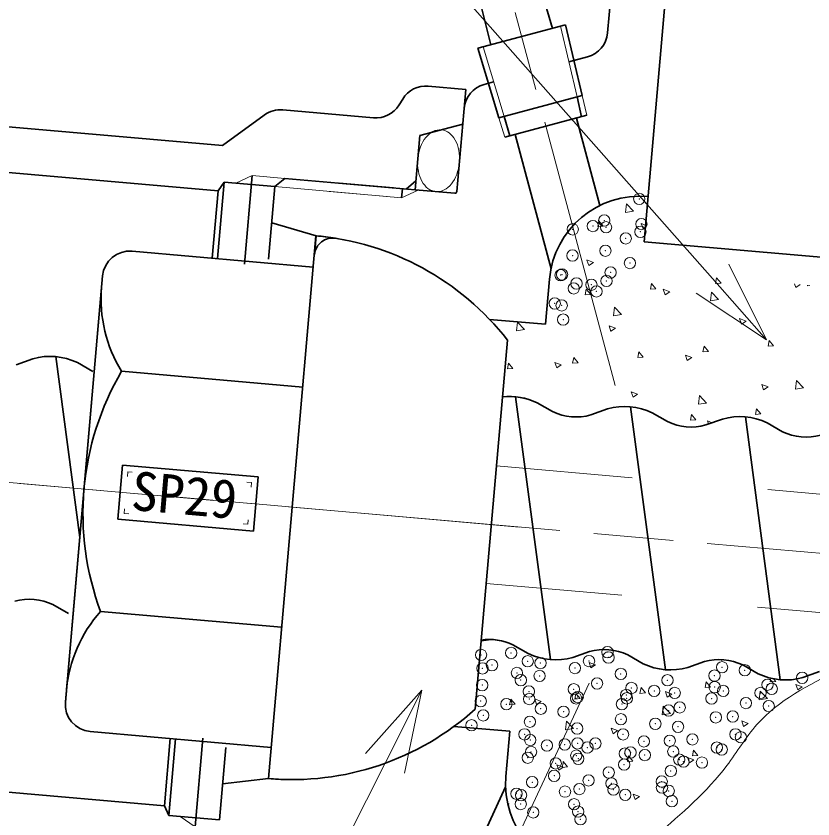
# Model space of a CAD drawing. Units: millimetres at full size, sheet at 1:2.5; details may follow other scales. Extents: x 1511 to 3191, y -1791 to -588.
# Drawn here: x 2013.4 to 2101.1, y -978.9 to -890.5 of the extents above; entities that cross this region are included whole.
import ezdxf
from ezdxf.enums import TextEntityAlignment as Align

# ---------------------------------------------------------------- set-up
doc = ezdxf.new("R2010")
doc.units = ezdxf.units.MM
doc.header["$LTSCALE"] = 2.5
doc.header["$PDMODE"] = 32
doc.header["$PDSIZE"] = 1.25
for name, pattern in [('CHAIN', [18.5, 12, -1.5, 3.5, -1.5]), ('CHAIN_DOUBLE_DASH', [23.5, 12, -1.5, 3.5, -1.5, 3.5, -1.5]), ('DASHED_SPACED', [12, 6, -6])]:
    doc.linetypes.add(name, pattern=pattern)
for name, color, linetype, lineweight in [('0_2', 7, 'Continuous', 13), ('1 外形線', 7, 'Continuous', 35), ('2 細線', 3, 'Continuous', 20), ('3 隠れ線', 2, 'DASHED_SPACED', 18), ('4 中心線', 1, 'CHAIN', 18), ('5 想像線', 6, 'CHAIN_DOUBLE_DASH', 18), ('6 寸法線', 4, 'Continuous', 18)]:
    doc.layers.add(name, color=color, linetype=linetype, lineweight=lineweight)
doc.styles.add('ＭＳ ゴシック', font='')
doc.styles.get('ＭＳ ゴシック').set_extended_font_data('MS Gothic')

msp = doc.modelspace()

# ---------------------------------------------------------------- linework, layer by layer
at = {"layer": '0_2'}
for p, q in [((2095.976, -926.138), (2091.828, -917.795)), ((2095.976, -926.138), (2090.02, -919.391)), ((2088.212, -920.987), (2095.976, -926.138)), ((2058.02, -964.731), (2051.82, -971.686)), ((2058.02, -964.731), (2053.974, -972.77)), ((2056.128, -973.855), (2058.02, -964.731))]:
    msp.add_line(p, q, dxfattribs=at)
at = {"layer": '1 外形線'}
for p, q in [((2082.479, -915.333), (2095.654, -764.746)), ((2078.468, -892.339), (2080.816, -865.502)), ((2072.399, -891.837), (2070.469, -885.107)), ((2065.637, -893.649), (2063.944, -886.856)), ((2064.198, -894.034), (2073.838, -891.451)), ((2075.667, -899.243), (2073.838, -891.451)), ((2066.51, -901.697), (2064.198, -894.034)), ((2074.198, -895.527), (2076.255, -894.976)), ((2036.082, -904.753), (1939.645, -896.316)), ((2062.866, -898.564), (2058.736, -898.202)), ((2064.895, -898.02), (2065.924, -897.744)), ((2062.866, -898.564), (2061.881, -909.821)), ((2066.51, -901.697), (2075.667, -899.243)), ((2055.918, -899.62), (2055.518, -900.271)), ((2075.106, -899.394), (2075.616, -901.566)), ((2052.701, -901.689), (2042.72, -900.816)), ((2035.611, -909.731), (1944.138, -901.728)), ((2040.687, -901.384), (2036.082, -904.753)), ((2067.071, -901.547), (2067.716, -903.683)), ((2067.155, -903.833), (2076.177, -901.415)), ((2077.626, -911.346), (2075.047, -901.718)), ((2062.532, -902.375), (2057.804, -903.642)), ((2057.804, -903.642), (2057.281, -909.619)), ((2072.246, -918.312), (2068.285, -903.53)), ((2039.349, -908.05), (2038.497, -917.796)), ((2036.274, -908.785), (2035.538, -917.189)), ((2036.274, -908.785), (2035.611, -909.731)), ((2041.852, -909.273), (2036.274, -908.785)), ((2041.852, -909.273), (2042.936, -908.364)), ((2057.281, -909.619), (2042.936, -908.364)), ((2054.89, -909.41), (2048.913, -908.887)), ((2057.368, -908.623), (2056.285, -909.532)), ((2035.611, -909.731), (2034.963, -917.139)), ((2041.852, -909.273), (2041.155, -917.242)), ((2055.886, -909.497), (2055.799, -910.493)), ((2057.281, -909.619), (2061.664, -910.002)), ((2046.398, -914.69), (2041.504, -913.258)), ((2046.368, -914.687), (2041.139, -974.459)), ((2046.398, -914.69), (2046.217, -916.753)), ((2082.479, -915.333), (2202.023, -925.787)), ((2046.068, -918.124), (2026.144, -916.381)), ((2022.894, -919.108), (2018.789, -966.029)), ((2022.893, -919.106), (2018.79, -966.027)), ((2071.645, -924.427), (2072.081, -919.446)), ((2071.645, -924.427), (2065.482, -923.888)), ((2067.447, -926.172), (2063.892, -966.809)), ((2015.2, -928.221), (2013.366, -928.879)), ((2017.73, -927.991), (2020.374, -947.911)), ((2021.805, -929.618), (2020.114, -928.651)), ((2044.911, -931.348), (2024.987, -929.605)), ((2068.338, -932.433), (2072.178, -961.364)), ((2072.412, -934.045), (2070.721, -933.078)), ((2072.412, -934.046), (2070.721, -933.079)), ((2072.412, -934.046), (2070.721, -933.079)), ((2080.988, -933.526), (2084.83, -962.471)), ((2080.988, -933.526), (2084.83, -962.471)), ((2078.458, -933.755), (2076.625, -934.414)), ((2078.458, -933.755), (2076.625, -934.414)), ((2085.064, -935.153), (2083.373, -934.185)), ((2085.064, -935.153), (2083.373, -934.185)), ((2085.064, -935.152), (2083.373, -934.185)), ((2091.11, -934.862), (2089.277, -935.521)), ((2091.11, -934.862), (2089.277, -935.521)), ((2093.64, -934.633), (2097.482, -963.578)), ((2093.64, -934.633), (2097.482, -963.578)), ((2097.716, -936.259), (2096.025, -935.292)), ((2097.716, -936.259), (2096.025, -935.292)), ((2097.716, -936.259), (2096.025, -935.292)), ((2025.087, -939.928), (2024.564, -945.905)), ((2040.03, -941.236), (2025.087, -939.928)), ((2040.03, -941.236), (2039.507, -947.213)), ((2039.507, -947.213), (2024.564, -945.905)), ((2019.12, -956.271), (2017.429, -955.304)), ((2042.597, -957.797), (2022.673, -956.054)), ((2069.727, -960.699), (2068.036, -959.732)), ((2069.727, -960.699), (2068.036, -959.732)), ((2076.474, -960.47), (2074.641, -961.129)), ((2076.474, -960.47), (2074.641, -961.129)), ((2082.378, -961.806), (2080.687, -960.838)), ((2082.378, -961.806), (2080.687, -960.839)), ((2089.126, -961.577), (2087.293, -962.236)), ((2089.126, -961.577), (2087.293, -962.236)), ((2095.03, -962.913), (2093.339, -961.945)), ((2095.03, -962.913), (2093.339, -961.945)), ((2101.778, -962.684), (2099.945, -963.343)), ((2067.723, -969.256), (2061.56, -968.717)), ((2029.685, -977.472), (1938.212, -969.469)), ((2041.44, -971.022), (2021.516, -969.279)), ((2067.287, -974.237), (2067.723, -969.256)), ((2029.685, -977.472), (2030.335, -970.037)), ((2030.173, -978.518), (2030.91, -970.087)), ((2033.074, -979.776), (2033.929, -970.003)), ((2036.449, -971.037), (2035.751, -979.006)), ((2041.168, -974.461), (2036.1, -975.022)), ((2067.253, -975.382), (2060.785, -989.252)), ((2030.173, -978.518), (2029.685, -977.472)), ((2035.751, -979.006), (2030.173, -978.518))]:
    msp.add_line(p, q, dxfattribs=at)
for centre, radius, start, end in [((2075.479, -892.078), 3, 285, 355), ((2058.474, -901.191), 3, 85, 148.43495), ((2065.671, -900.918), 3, 105, 175), ((2042.458, -903.805), 3, 85, 126.18593), ((2052.962, -898.701), 3, 265, 328.43495), ((2061.682, -909.803), 0.2, 265, 355), ((2082.043, -920.318), 10, 85, 175), ((2048.209, -916.928), 2, 80.90396, 175), ((2043.754, -944.573), 30, 37.83343, 85), ((2043.783, -944.575), 30, 80.90396, 85), ((2025.882, -919.369), 3, 85, 175), ((2037.725, -921.685), 15, 175, 211.8699), ((2017.086, -934.962), 7, 64.36613, 105.63387), ((2051.595, -945.259), 30.871, 149.53143, 175), ((2067.693, -939.389), 7, 64.36613, 96.50826), ((2067.693, -939.39), 7, 64.36613, 96.26185), ((2067.693, -939.39), 7, 64.36613, 96.26185), ((2080.345, -940.496), 7, 64.36613, 105.63387), ((2080.345, -940.496), 7, 64.36613, 105.63387), ((2080.345, -940.496), 7, 64.36613, 105.63387), ((2075.008, -928.636), 6, 244.36789, 285.63395), ((2075.008, -928.636), 6, 244.36789, 285.63395), ((2092.996, -941.603), 7, 64.36613, 105.63387), ((2092.996, -941.603), 7, 64.36613, 105.63387), ((2092.996, -941.603), 7, 64.36613, 105.63387), ((2087.66, -929.743), 6, 244.36789, 285.63395), ((2087.66, -929.743), 6, 244.36789, 285.63395), ((2100.311, -930.85), 6, 244.36789, 285.63395), ((2051.595, -945.259), 30.871, 175, 200.46857), ((2014.833, -960.713), 6, 64.36605, 105.6363), ((2033.843, -966.066), 15, 138.1301, 175), ((2065.44, -965.141), 6, 64.36605, 98.45925), ((2065.44, -965.141), 6, 64.36605, 98.16965), ((2065.44, -965.141), 6, 64.36605, 98.16965), ((2078.092, -966.248), 6, 64.36605, 105.6363), ((2078.092, -966.248), 6, 64.36605, 105.6363), ((2078.092, -966.248), 6, 64.36605, 105.6363), ((2072.755, -954.388), 7, 244.36613, 285.63387), ((2072.755, -954.388), 7, 244.36613, 285.63387), ((2085.407, -955.495), 7, 244.36613, 285.63387), ((2085.407, -955.495), 7, 244.36613, 285.63387), ((2090.743, -967.355), 6, 64.36605, 105.6363), ((2090.743, -967.355), 6, 64.36605, 105.6363), ((2090.743, -967.355), 6, 64.36605, 105.6363), ((2098.058, -956.602), 7, 244.36613, 285.63387), ((2098.058, -956.602), 7, 244.36613, 285.63387), ((2021.777, -966.29), 3, 175, 265), ((2043.754, -944.573), 30, 265, 312.16657), ((2077.249, -975.108), 10, 175, 265), ((2043.783, -944.575), 30, 265, 269.09604)]:
    msp.add_arc(centre, radius, start, end, dxfattribs=at)
at = {"layer": '2 細線'}
for p, q in [((2075.106, -899.394), (2073.277, -891.602)), ((2067.071, -901.547), (2064.759, -893.884)), ((2075.667, -899.243), (2076.177, -901.415)), ((2066.51, -901.697), (2067.155, -903.833)), ((2039.349, -908.05), (2037.537, -908.895)), ((2042.936, -908.364), (2039.349, -908.05)), ((2055.799, -910.493), (2041.852, -909.273)), ((2054.228, -910.356), (2047.83, -909.796)), ((2055.799, -910.493), (2057.612, -909.648)), ((2080.451, -912.102), (2080.562, -911.152)), ((2081.341, -911.963), (2080.562, -911.152)), ((2081.341, -911.963), (2080.452, -912.101)), ((2077.402, -913.677), (2077.518, -913.05)), ((2078, -913.624), (2077.518, -913.049)), ((2082.375, -913.928), (2082.172, -913.324)), ((2082.639, -913.502), (2082.173, -913.323)), ((2078, -913.624), (2077.402, -913.676)), ((2082.616, -913.765), (2082.376, -913.927)), ((2076.406, -917.954), (2076.203, -917.35)), ((2076.904, -917.618), (2076.204, -917.349)), ((2076.904, -917.618), (2076.406, -917.953)), ((2090.36, -919.944), (2090.475, -919.317)), ((2090.958, -919.891), (2090.476, -919.316)), ((2083.187, -920.571), (2083.303, -919.944)), ((2083.785, -920.518), (2083.303, -919.944)), ((2090.958, -919.891), (2090.36, -919.943)), ((2099.18, -920.379), (2099.049, -919.989)), ((2099.67, -920.047), (2099.18, -920.378)), ((2100.47, -920.188), (2100.478, -920.123)), ((2100.734, -920.146), (2100.471, -920.187)), ((2076.015, -921.199), (2076.13, -920.572)), ((2076.613, -921.146), (2076.015, -921.198)), ((2076.613, -921.146), (2076.131, -920.571)), ((2083.785, -920.518), (2083.187, -920.57)), ((2085.306, -920.843), (2084.606, -920.574)), ((2084.808, -921.179), (2084.606, -920.575)), ((2085.306, -920.843), (2084.809, -921.179)), ((2089.798, -921.843), (2089.908, -920.893)), ((2090.688, -921.705), (2089.909, -920.893)), ((2090.688, -921.705), (2089.798, -921.842)), ((2079.125, -923.498), (2079.236, -922.549)), ((2080.015, -923.36), (2079.236, -922.548)), ((2080.015, -923.36), (2079.126, -923.498)), ((2093.708, -924.069), (2093.008, -923.8)), ((2093.211, -924.405), (2093.008, -923.8)), ((2068.453, -925.154), (2068.564, -924.204)), ((2069.343, -925.015), (2068.564, -924.203)), ((2079.337, -924.869), (2078.637, -924.601)), ((2078.839, -925.206), (2078.637, -924.601)), ((2079.337, -924.869), (2078.84, -925.205)), ((2093.708, -924.069), (2093.211, -924.404)), ((2069.343, -925.015), (2068.453, -925.153)), ((2096.145, -926.838), (2096.26, -926.211)), ((2096.743, -926.785), (2096.261, -926.21)), ((2081.8, -928.093), (2081.915, -927.466)), ((2082.398, -928.04), (2081.916, -927.465)), ((2088.972, -927.465), (2089.088, -926.839)), ((2089.57, -927.412), (2088.973, -927.465)), ((2089.57, -927.412), (2089.088, -926.838)), ((2096.743, -926.785), (2096.145, -926.837)), ((2074.627, -928.721), (2074.743, -928.094)), ((2075.225, -928.667), (2074.743, -928.093)), ((2082.398, -928.04), (2081.8, -928.092)), ((2087.739, -928.095), (2087.039, -927.826)), ((2087.242, -928.431), (2087.039, -927.827)), ((2087.739, -928.095), (2087.242, -928.43)), ((2067.454, -929.348), (2067.57, -928.721)), ((2068.052, -929.295), (2067.455, -929.347)), ((2068.052, -929.295), (2067.57, -928.72)), ((2072.87, -929.232), (2072.667, -928.628)), ((2073.368, -928.896), (2072.668, -928.627)), ((2073.368, -928.896), (2072.871, -929.231)), ((2075.225, -928.667), (2074.627, -928.72)), ((2096.141, -931.32), (2095.441, -931.051)), ((2095.644, -931.656), (2095.441, -931.052)), ((2099.145, -931.584), (2099.255, -930.635)), ((2100.034, -931.446), (2099.255, -930.634)), ((2081.77, -932.121), (2081.07, -931.852)), ((2081.272, -932.457), (2081.07, -931.853)), ((2096.141, -931.32), (2095.644, -931.656)), ((2100.034, -931.446), (2099.145, -931.584)), ((2081.77, -932.121), (2081.273, -932.456)), ((2088.472, -933.239), (2088.583, -932.29)), ((2089.362, -933.101), (2088.583, -932.289)), ((2089.362, -933.101), (2088.472, -933.239)), ((2087.585, -934.987), (2087.7, -934.361)), ((2088.183, -934.934), (2087.701, -934.36)), ((2094.757, -934.36), (2094.873, -933.733)), ((2095.355, -934.307), (2094.758, -934.359)), ((2095.355, -934.307), (2094.873, -933.732)), ((2088.183, -934.934), (2087.585, -934.987)), ((2089.975, -935.27), (2089.472, -935.077)), ((2089.584, -935.411), (2089.472, -935.078)), ((2065.365, -959.204), (2064.546, -959.331)), ((2065.365, -959.204), (2065.307, -959.143)), ((2077.132, -961.928), (2076.431, -961.659)), ((2076.634, -962.264), (2076.431, -961.66)), ((2077.132, -961.928), (2076.634, -962.263)), ((2091.005, -961.463), (2090.97, -961.359)), ((2091.145, -961.368), (2091.005, -961.462)), ((2096.38, -963.82), (2096.455, -963.415)), ((2096.978, -963.767), (2096.38, -963.819)), ((2096.978, -963.767), (2096.733, -963.475)), ((2082.035, -965.075), (2082.15, -964.448)), ((2082.633, -965.022), (2082.151, -964.448)), ((2089.207, -964.448), (2089.323, -963.821)), ((2089.805, -964.395), (2089.208, -964.447)), ((2089.805, -964.395), (2089.323, -963.82)), ((2099.905, -964.352), (2099.205, -964.083)), ((2099.407, -964.688), (2099.205, -964.084)), ((2099.905, -964.352), (2099.408, -964.688)), ((2074.862, -965.703), (2074.978, -965.076)), ((2075.46, -965.65), (2074.978, -965.075)), ((2082.633, -965.022), (2082.035, -965.074)), ((2085.036, -965.489), (2084.833, -964.885)), ((2085.534, -965.153), (2084.834, -964.884)), ((2085.534, -965.153), (2085.036, -965.489)), ((2095.167, -965.773), (2095.278, -964.824)), ((2096.057, -965.635), (2095.278, -964.823)), ((2067.689, -966.33), (2067.805, -965.703)), ((2068.288, -966.277), (2067.69, -966.329)), ((2068.288, -966.277), (2067.805, -965.703)), ((2071.162, -965.954), (2070.462, -965.685)), ((2070.665, -966.29), (2070.462, -965.686)), ((2071.162, -965.954), (2070.665, -966.289)), ((2075.46, -965.65), (2074.862, -965.702)), ((2096.057, -965.635), (2095.167, -965.773)), ((2084.495, -967.429), (2084.605, -966.479)), ((2085.384, -967.29), (2084.495, -967.428)), ((2085.384, -967.29), (2084.606, -966.478)), ((2073.822, -969.084), (2073.933, -968.134)), ((2074.712, -968.945), (2073.933, -968.133)), ((2093.438, -968.715), (2093.235, -968.11)), ((2093.936, -968.378), (2093.236, -968.11)), ((2074.712, -968.945), (2073.823, -969.083)), ((2079.565, -969.179), (2078.864, -968.911)), ((2079.067, -969.516), (2078.864, -968.911)), ((2093.936, -968.378), (2093.439, -968.714)), ((2079.565, -969.179), (2079.067, -969.515)), ((2087.82, -971.969), (2087.935, -971.343)), ((2088.418, -971.916), (2087.936, -971.342)), ((2073.565, -972.736), (2073.59, -972.598)), ((2073.91, -972.978), (2073.591, -972.597)), ((2080.647, -972.597), (2080.763, -971.97)), ((2081.245, -972.544), (2080.647, -972.596)), ((2081.245, -972.544), (2080.763, -971.969)), ((2087.469, -972.741), (2087.266, -972.137)), ((2087.967, -972.405), (2087.267, -972.136)), ((2087.967, -972.405), (2087.469, -972.74)), ((2088.418, -971.916), (2087.82, -971.969)), ((2073.596, -973.205), (2072.895, -972.937)), ((2073.098, -973.542), (2072.895, -972.937)), ((2073.596, -973.205), (2073.098, -973.541)), ((2073.475, -973.225), (2073.565, -972.736)), ((2074.073, -973.172), (2073.475, -973.224)), ((2074.073, -973.172), (2073.91, -972.978)), ((2081.5, -976.767), (2081.297, -976.163)), ((2081.998, -976.431), (2081.298, -976.162)), ((2081.998, -976.431), (2081.5, -976.766)), ((2067.627, -977.232), (2067.464, -977.169)), ((2067.627, -977.232), (2067.497, -977.319)), ((2033.074, -979.776), (2031.436, -978.629))]:
    msp.add_line(p, q, dxfattribs=at)
msp.add_open_spline([(2103.918, -962.485), (2100.595, -964.166), (2097.273, -965.848), (2094.906, -968.514), (2094.906, -968.514), (2094.906, -968.514), (2094.906, -968.514), (2093.684, -969.891), (2092.717, -971.531), (2091.593, -973.029), (2091.593, -973.029), (2091.593, -973.029), (2091.593, -973.029), (2089.405, -975.946), (2086.623, -978.323), (2083.841, -980.7)], degree=3, knots=[0, 0, 0, 0, 1, 1, 1, 2, 2, 2, 3, 3, 3, 4, 4, 4, 5, 5, 5, 5], dxfattribs=at)
for p in [(2081.958, -910.63), (2078.104, -913), (2074.632, -913.972), (2076.853, -913.615), (2078.298, -913.746), (2082.191, -913.39), (2082.085, -914.245), (2080.464, -914.973), (2078.226, -916.329), (2074.613, -916.859), (2080.929, -917.69), (2073.296, -919.018), (2073.462, -918.951), (2078.801, -918.725), (2075.045, -919.938), (2076.692, -920.068), (2078.347, -919.658), (2074.74, -920.473), (2077.244, -920.803), (2072.649, -922.134), (2073.418, -922.347), (2073.584, -923.919), (2064.549, -960.84), (2067.857, -960.625), (2078.466, -960.539), (2069.683, -961.544), (2071.087, -961.743), (2076.425, -961.517), (2078.569, -961.124), (2064.703, -962.325), (2065.748, -961.968), (2074.877, -962.294), (2091.072, -962.199), (2093.575, -962.529), (2068.49, -962.824), (2070.993, -963.153), (2079.928, -962.934), (2090.233, -963.126), (2099.891, -963.36), (2064.67, -964.169), (2068.918, -963.622), (2077.309, -963.985), (2085.062, -963.638), (2090.256, -964.388), (2096.065, -964.127), (2069.805, -964.873), (2074.75, -964.623), (2080.523, -965.257), (2081.096, -964.484), (2083.6, -964.813), (2085.861, -965.031), (2091.199, -964.806), (2095.307, -965.028), (2096.537, -964.58), (2064.508, -965.934), (2069.846, -965.708), (2074.999, -965.623), (2075.185, -965.483), (2080.582, -965.624), (2089.915, -965.645), (2093.703, -966.143), (2067.333, -966.269), (2071.121, -966.768), (2080.05, -966.263), (2085.184, -966.967), (2086.414, -966.625), (2096.206, -966.473), (2064.792, -967.498), (2073.624, -967.098), (2079.94, -967.929), (2090.378, -967.717), (2092.245, -967.626), (2063.499, -968.588), (2069.926, -968.202), (2083.727, -968.428), (2086.23, -968.757), (2069.331, -969.589), (2075.12, -968.952), (2080.171, -969.592), (2092.546, -969.589), (2069.964, -970.214), (2075.163, -970.59), (2077.132, -970.593), (2082.47, -970.367), (2085.306, -970.296), (2087.808, -970.141), (2093.147, -969.916), (2071.794, -970.818), (2073.751, -970.712), (2076.255, -971.042), (2085.7, -971.485), (2090.499, -971.046), (2091.038, -971.259), (2069.685, -972.161), (2070.048, -971.531), (2075.023, -971.936), (2075.242, -972.281), (2080.362, -971.71), (2080.995, -971.591), (2082.57, -971.873), (2086.358, -972.372), (2072.767, -972.786), (2080.293, -972.921), (2086.826, -972.592), (2088.861, -972.701), (2078.598, -973.787), (2085.427, -973.625), (2070.17, -974.86), (2072.595, -974.158), (2076.382, -974.656), (2078.886, -974.986), (2084.43, -974.788), (2073.783, -975.901), (2075.363, -975.61), (2079.121, -975.676), (2084.46, -975.45), (2085.201, -975.817), (2068.445, -976.127), (2068.947, -976.285), (2080.414, -976.25), (2068.91, -977.27), (2074.779, -977.286), (2085.549, -976.954), (2070.291, -978.189), (2075.226, -978.102), (2075.485, -978.939)]:
    msp.add_point(p, dxfattribs=at)
at = {"layer": '3 隠れ線'}
for p, q in [((1993.544, -933.655), (2021.408, -936.093)), ((2066.236, -940.015), (2301.515, -960.599)), ((1992.41, -946.606), (2020.275, -949.044)), ((2065.103, -952.966), (2300.382, -973.55))]:
    msp.add_line(p, q, dxfattribs=at)
at = {"layer": '4 中心線'}
for p, q in [((2079.311, -931.156), (2065.884, -881.048)), ((1905.125, -932.445), (2597.667, -993.032)), ((2068.75, -946.76), (2013.758, -941.949)), ((2076.441, -963.96), (2054.517, -1010.976))]:
    msp.add_line(p, q, dxfattribs=at)
at = {"layer": '5 想像線'}
for p, q in [((2025.664, -940.681), (2025.62, -941.179)), ((2026.162, -940.725), (2025.664, -940.681)), ((2039.272, -941.872), (2038.774, -941.828)), ((2039.228, -942.37), (2039.272, -941.872)), ((2025.306, -944.766), (2025.263, -945.264)), ((2025.263, -945.264), (2025.761, -945.307)), ((2038.871, -946.454), (2038.915, -945.956)), ((2038.373, -946.411), (2038.871, -946.454))]:
    msp.add_line(p, q, dxfattribs=at)
msp.add_ellipse((2059.87, -906.414), major_axis=(-0.298, -3.406), ratio=0.672797, dxfattribs=at)
at = {"layer": '6 寸法線'}
for p, q in [((2090.02, -919.391), (2014.204, -833.509)), ((2077.909, -933.953), (2077.91, -933.945)), ((2077.916, -933.95), (2077.911, -933.944)), ((2053.974, -972.77), (2004.576, -1070.919))]:
    msp.add_line(p, q, dxfattribs=at)

# ---------------------------------------------------------------- texts
at = {"layer": '1 外形線', "style": 'ＭＳ ゴシック'}
msp.add_text('SP29', height=4.272, rotation=355, dxfattribs=at).set_placement((2025.815, -946.134), align=Align.BOTTOM_LEFT)

doc.saveas('drawing.dxf')
